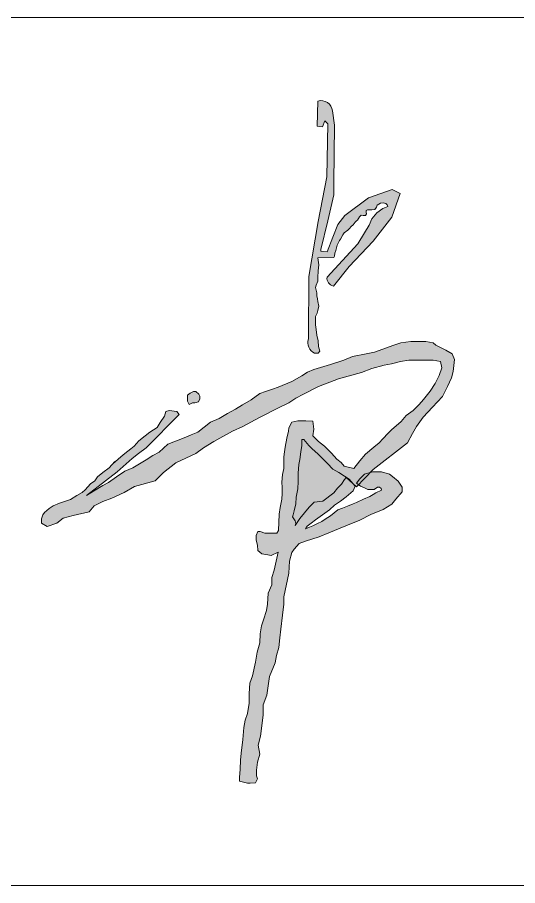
# Model space of a CAD drawing. Header units: inches. Extents: x -3733042 to -3450527, y 579159 to 997713.
# Drawn here: x -3650749 to -3650402, y 884913 to 885517 of the extents above; entities that cross this region are included whole.
import ezdxf

# ---------------------------------------------------------------- set-up
doc = ezdxf.new("R2010")
doc.units = ezdxf.units.IN
doc.header["$LTSCALE"] = 1000
doc.header["$MEASUREMENT"] = 0
doc.linetypes.add('LENGSHUI', pattern=[22, 20, -1, 0, -1])
doc.layers.add('00签名', color=7, linetype='LENGSHUI', lineweight=18)
doc.layers.add('PUB_TITLE', color=153, linetype='Continuous', lineweight=18)

msp = doc.modelspace()

# ---------------------------------------------------------------- hatches: boundary and pattern name
at = {"layer": '00签名', "linetype": 'Continuous'}
h = msp.add_hatch(color=256, dxfattribs=at)
edge = h.paths.add_edge_path(flags=0)
edge.add_arc((-3650539.014848522, 885290.4212874484), 8.402643858824549, 162.8312041856392, 244.100553830302, ccw=False)
edge.add_line((-3650547.043064418, 885292.9016449541), (-3650547.043064417, 885309.8718321838))
edge.add_line((-3650547.043064417, 885309.8718321838), (-3650546.78061009, 885321.098033608))
edge.add_line((-3650546.78061009, 885321.098033608), (-3650546.78061009, 885336.2412689131))
edge.add_line((-3650546.78061009, 885336.2412689131), (-3650540.250683574, 885374.6194979354))
edge.add_line((-3650540.250683574, 885374.6194979354), (-3650534.118367505, 885405.6158076999))
edge.add_line((-3650534.118367505, 885405.6158076999), (-3650533.524309206, 885442.5247240651))
edge.add_line((-3650533.524309206, 885442.5247240651), (-3650535.631801737, 885444.631124163))
edge.add_line((-3650535.631801737, 885444.631124163), (-3650537.212814028, 885440.4190038904))
edge.add_line((-3650537.212814028, 885440.4190038904), (-3650540.899747267, 885440.9452639533))
edge.add_line((-3650540.899747267, 885440.9452639533), (-3650540.373267031, 885458.3213649526))
edge.add_arc((-3650538.129408796, 885450.8599496261), 7.791509382304569, 4.534228499648009, 106.737515997835, ccw=False)
edge.add_line((-3650530.362284622, 885451.4759045964), (-3650528.782843913, 885441.4722039391))
edge.add_line((-3650528.782843913, 885441.4722039391), (-3650529.30932415, 885401.4553615418))
edge.add_line((-3650529.30932415, 885401.4553615418), (-3650529.30932415, 885393.030441074))
edge.add_line((-3650529.30932415, 885393.030441074), (-3650533.524309206, 885375.1287599347))
edge.add_line((-3650533.524309206, 885375.1287599347), (-3650538.265774501, 885355.1199987746))
edge.add_line((-3650538.265774501, 885355.1199987746), (-3650538.363212636, 885353.8607821893))
edge.add_line((-3650538.363212636, 885353.8607821893), (-3650533.877915337, 885353.4820653222))
edge.add_line((-3650533.877915337, 885353.4820653222), (-3650529.964674176, 885363.5401597846))
edge.add_line((-3650529.964674176, 885363.5401597846), (-3650526.573198502, 885372.5083383797))
edge.add_line((-3650526.573198502, 885372.5083383797), (-3650521.663573848, 885378.7058325339))
edge.add_line((-3650521.663573848, 885378.7058325339), (-3650505.125808089, 885391.1008208425))
edge.add_line((-3650505.125808089, 885391.1008208425), (-3650488.847353491, 885396.7822537719))
edge.add_line((-3650488.847353491, 885396.7822537719), (-3650483.161366936, 885393.9415373072))
edge.add_line((-3650483.161366936, 885393.9415373072), (-3650489.10509307, 885377.6730301618))
edge.add_line((-3650489.10509307, 885377.6730301618), (-3650502.025075234, 885360.8877818695))
edge.add_line((-3650502.025075234, 885360.8877818695), (-3650518.562840993, 885343.3281017785))
edge.add_line((-3650518.562840993, 885343.3281017785), (-3650529.673931357, 885329.6419405245))
edge.add_arc((-3650528.543728362, 885335.098390992), 5.572271575977527, 172.3577245162308, 258.2977201938976, ccw=False)
edge.add_line((-3650534.06650527, 885335.8394346785), (-3650512.619114859, 885359.080547699))
edge.add_line((-3650512.619114859, 885359.080547699), (-3650507.968801366, 885366.569214799))
edge.add_line((-3650507.968801366, 885366.569214799), (-3650504.868068511, 885371.9922771549))
edge.add_line((-3650504.868068511, 885371.9922771549), (-3650502.799865551, 885376.3818572162))
edge.add_line((-3650502.799865551, 885376.3818572162), (-3650499.441393117, 885380.5137466268))
edge.add_line((-3650499.441393117, 885380.5137466268), (-3650495.306558781, 885383.6121537428))
edge.add_line((-3650495.306558781, 885383.6121537428), (-3650491.874221956, 885384.9570405704))
edge.add_line((-3650491.874221956, 885384.9570405704), (-3650492.300120893, 885386.1027100881))
edge.add_line((-3650492.300120893, 885386.1027100881), (-3650493.18649359, 885386.9893291091))
edge.add_line((-3650493.18649359, 885386.9893291091), (-3650494.960810566, 885387.4958714179))
edge.add_line((-3650494.960810566, 885387.4958714179), (-3650496.86242575, 885387.2422603022))
edge.add_line((-3650496.86242575, 885387.2422603022), (-3650499.142792385, 885385.8490989722))
edge.add_line((-3650499.142792385, 885385.8490989722), (-3650499.650413628, 885384.4559376424))
edge.add_line((-3650499.650413628, 885384.4559376424), (-3650500.917109363, 885382.8098451192))
edge.add_line((-3650500.917109363, 885382.8098451192), (-3650502.818724544, 885382.6833795228))
edge.add_line((-3650502.818724544, 885382.6833795228), (-3650505.859737254, 885382.6833795228))
edge.add_line((-3650505.859737254, 885382.6833795228), (-3650506.746109951, 885382.3033028108))
edge.add_line((-3650506.746109951, 885382.3033028108), (-3650506.746109951, 885381.036607077))
edge.add_line((-3650506.746109951, 885381.036607077), (-3650506.620383328, 885379.897056863))
edge.add_line((-3650506.620383328, 885379.897056863), (-3650507.253731195, 885378.7568267261))
edge.add_line((-3650507.253731195, 885378.7568267261), (-3650508.900749964, 885378.7568267261))
edge.add_line((-3650508.900749964, 885378.7568267261), (-3650510.42204211, 885378.8839722453))
edge.add_line((-3650510.42204211, 885378.8839722453), (-3650511.56301122, 885377.8708876276))
edge.add_line((-3650511.56301122, 885377.8708876276), (-3650512.95700516, 885375.5911072767))
edge.add_line((-3650512.95700516, 885375.5911072767), (-3650513.590353027, 885375.0845649675))
edge.add_line((-3650513.590353027, 885375.0845649675), (-3650514.60402393, 885374.1979459471))
edge.add_line((-3650514.60402393, 885374.1979459471), (-3650515.870719664, 885372.1717767114))
edge.add_line((-3650515.870719664, 885372.1717767114), (-3650517.264713603, 885371.0315465747))
edge.add_line((-3650517.264713603, 885371.0315465747), (-3650518.532980919, 885369.6383852446))
edge.add_line((-3650518.532980919, 885369.6383852446), (-3650519.546651823, 885368.4988350305))
edge.add_line((-3650519.546651823, 885368.4988350305), (-3650522.08004329, 885366.5991313918))
edge.add_line((-3650522.08004329, 885366.5991313918), (-3650523.095285776, 885365.3324356581))
edge.add_line((-3650523.095285776, 885365.3324356581), (-3650524.742304545, 885362.2931818055))
edge.add_line((-3650524.742304545, 885362.2931818055), (-3650525.375652411, 885361.2800971878))
edge.add_line((-3650525.375652411, 885361.2800971878), (-3650526.896944558, 885358.1136978156))
edge.add_line((-3650526.896944558, 885358.1136978156), (-3650528.036342085, 885354.3142905381))
edge.add_line((-3650528.036342085, 885354.3142905381), (-3650528.671261535, 885352.4145868996))
edge.add_line((-3650528.671261535, 885352.4145868996), (-3650528.924286365, 885350.3884176644))
edge.add_line((-3650528.924286365, 885350.3884176644), (-3650529.430336025, 885349.5017986433))
edge.add_line((-3650529.430336025, 885349.5017986433), (-3650540.456560918, 885349.2488674498))
edge.add_line((-3650540.456560918, 885349.2488674498), (-3650539.816926721, 885344.3282678676))
edge.add_line((-3650539.816926721, 885344.3282678676), (-3650540.175247599, 885340.2031776828))
edge.add_line((-3650540.175247599, 885340.2031776828), (-3650540.535140059, 885335.5395888288))
edge.add_line((-3650540.535140059, 885335.5395888288), (-3650540.354408038, 885333.0286348067))
edge.add_line((-3650540.354408038, 885333.0286348067), (-3650541.611674274, 885330.3381812281))
edge.add_line((-3650541.611674274, 885330.3381812281), (-3650542.149155591, 885328.5445455092))
edge.add_line((-3650542.149155591, 885328.5445455092), (-3650541.251781815, 885324.957274071))
edge.add_line((-3650541.251781815, 885324.957274071), (-3650541.072621376, 885322.805319162))
edge.add_line((-3650541.072621376, 885322.805319162), (-3650540.714300498, 885320.65268433))
edge.add_line((-3650540.714300498, 885320.65268433), (-3650540.354408038, 885318.8590486109))
edge.add_line((-3650540.354408038, 885318.8590486109), (-3650539.816926721, 885315.6307762859))
edge.add_line((-3650539.816926721, 885315.6307762859), (-3650540.354408038, 885312.5820035168))
edge.add_line((-3650540.354408038, 885312.5820035168), (-3650540.893460937, 885310.7883677979))
edge.add_line((-3650540.893460937, 885310.7883677979), (-3650542.149155591, 885308.4562334092))
edge.add_line((-3650542.149155591, 885308.4562334092), (-3650542.149155591, 885305.4074606404))
edge.add_line((-3650542.149155591, 885305.4074606404), (-3650542.149155591, 885302.7170070618))
edge.add_line((-3650542.149155591, 885302.7170070618), (-3650541.611674274, 885299.4887347367))
edge.add_line((-3650541.611674274, 885299.4887347367), (-3650541.251781815, 885295.5424641856))
edge.add_line((-3650541.251781815, 885295.5424641856), (-3650540.175247599, 885291.5968735575))
edge.add_line((-3650540.175247599, 885291.5968735575), (-3650539.99608716, 885287.6506030066))
edge.add_line((-3650539.99608716, 885287.6506030066), (-3650539.098713384, 885284.4223306815))
edge.add_line((-3650539.098713384, 885284.4223306815), (-3650540.175247599, 885282.9876940751))
edge.add_line((-3650540.175247599, 885282.9876940751), (-3650542.685065323, 885282.862588324))
for points in [[(-3650636.981604649, 885240.3395513623), (-3650638.579904352, 885242.3378437726), (-3650643.778700241, 885243.1367527834), (-3650646.176935586, 885242.3378437726), (-3650646.976871231, 885239.1408478854), (-3650650.176613803, 885234.7458284433), (-3650652.175667117, 885231.1490380893), (-3650657.372891424, 885227.9527221248), (-3650660.571062413, 885225.5553151703), (-3650664.969922659, 885221.959204739), (-3650668.168093647, 885218.362414385), (-3650670.567900576, 885216.3648018973), (-3650674.566007209, 885213.1684859326), (-3650677.364996168, 885210.7703990559), (-3650682.962974086, 885205.975585147), (-3650681.513974748, 885207.682870701), (-3650685.554514117, 885203.196061713), (-3650690.044526163, 885200.0548194757), (-3650693.637164434, 885196.9135772384), (-3650695.43348357, 885194.2210838923), (-3650698.576649162, 885191.9773394371), (-3650702.169287432, 885187.9392793401), (-3650704.413507665, 885186.1442837759), (-3650708.006145936, 885183.9005393208), (-3650712.496157983, 885181.2080459746), (-3650720.129335621, 885178.5155526284), (-3650724.619347669, 885176.7205570644), (-3650727.314612163, 885174.9255614999), (-3650730.457777755, 885172.2337480764), (-3650731.804624212, 885170.4387525121), (-3650732.701997988, 885167.7462591662), (-3650732.701997988, 885164.6050169289), (-3650728.661458619, 885162.3612724735), (-3650721.925654758, 885164.6050169289), (-3650717.43564271, 885168.195008057), (-3650710.699838848, 885169.9900036213), (-3650699.474022939, 885172.6824969675), (-3650695.882956249, 885176.7205570644), (-3650690.044526163, 885179.8617993012), (-3650683.758194981, 885182.1055437566), (-3650675.227643566, 885186.1442837759), (-3650668.042367023, 885190.1823438728), (-3650653.674957106, 885194.2210838923), (-3650647.836527019, 885200.0548194757), (-3650639.305975604, 885206.7853729187), (-3650625.386466782, 885213.0678573934), (-3650619.997509376, 885217.1065974126), (-3650612.813804417, 885221.5934064005), (-3650599.791669372, 885228.7733886571), (-3650592.607964411, 885231.9146308945), (-3650580.932675823, 885238.1964354463), (-3650567.910540778, 885244.9276688118), (-3650560.726835818, 885248.5169800179), (-3650555.787351092, 885251.6582222553), (-3650550.398393684, 885254.3507156015), (-3650540.071523135, 885259.7357022936), (-3650526.152014312, 885265.1200090637), (-3650509.986713677, 885269.6074979738), (-3650502.803008717, 885272.2999913204), (-3650494.270885719, 885274.5437357754), (-3650489.331400991, 885275.4412335578), (-3650483.045069809, 885277.2362291219), (-3650477.208211306, 885278.1337269039), (-3650470.024506347, 885278.1337269039), (-3650460.145536893, 885278.1337269039), (-3650455.206052166, 885277.2362291219), (-3650454.30867839, 885272.7487402112), (-3650456.104997526, 885267.363753519), (-3650458.798690437, 885261.979446749), (-3650462.391328708, 885256.5944600565), (-3650466.881340755, 885250.7607244727), (-3650470.024506347, 885247.1714132671), (-3650474.065045714, 885243.1326732478), (-3650479.004530442, 885239.5426821196), (-3650482.597168712, 885235.5039421001), (-3650489.331400991, 885229.6708864394), (-3650491.577192808, 885227.427141984), (-3650495.169831078, 885223.3884019648), (-3650497.86352399, 885220.6959086185), (-3650501.456162261, 885217.5553463035), (-3650507.293020764, 885212.6191085022), (-3650511.333560131, 885208.1316195921), (-3650515.375671082, 885202.7473128219), (-3650522.103617032, 885204.4811153555), (-3650524.317977189, 885206.915238128), (-3650527.197116872, 885209.3493609005), (-3650530.961057667, 885213.3323472702), (-3650535.832964335, 885218.2005928153), (-3650540.040091479, 885221.519974764), (-3650544.025625449, 885225.5029611331), (-3650543.139252751, 885230.1495519232), (-3650544.025625449, 885235.6820818115), (-3650548.897532115, 885235.9030566441), (-3650554.432646723, 885235.9030566441), (-3650558.639773866, 885235.0177974682), (-3650560.63254085, 885231.0348110991), (-3650560.854134025, 885228.8216631593), (-3650561.960528312, 885223.7324427812), (-3650563.068494183, 885217.536308472), (-3650563.731702123, 885214.4385812785), (-3650564.174888472, 885210.8982244973), (-3650564.174888472, 885206.915238128), (-3650564.174888472, 885202.7105970036), (-3650565.061261169, 885198.5059558792), (-3650565.504447517, 885193.1950807458), (-3650565.282854343, 885189.4337491317), (-3650565.282854343, 885185.4507627627), (-3650565.504447517, 885181.4670964706), (-3650566.610841806, 885175.7142716723), (-3650567.275621328, 885171.0670009599), (-3650567.751810915, 885159.6993756428), (-3650568.94621384, 885157.7126419159), (-3650571.729486971, 885157.7126419159), (-3650577.296033234, 885157.7126419159), (-3650580.476916813, 885158.9045461674), (-3650582.068930184, 885158.9045461674), (-3650583.261761526, 885156.1229829655), (-3650583.261761526, 885152.9436650646), (-3650582.466540632, 885149.3672723877), (-3650582.068930184, 885145.7908797107), (-3650579.284085471, 885143.4063912852), (-3650575.307980996, 885142.6115618101), (-3650572.922318314, 885142.2138071109), (-3650568.150992946, 885144.5982955365), (-3650570.822683698, 885131.9150200615), (-3650572.389551745, 885126.901271088), (-3650572.389551745, 885121.886842192), (-3650574.899369469, 885115.9320803925), (-3650575.526431005, 885108.4107770098), (-3650576.153492542, 885104.023236716), (-3650578.348993706, 885097.4422662365), (-3650579.603116778, 885093.3681702437), (-3650580.544494872, 885087.727532668), (-3650580.737799556, 885081.399493382), (-3650582.714850713, 885075.0762135535), (-3650583.901395724, 885067.9621837853), (-3650585.87844688, 885058.4765841205), (-3650587.855498037, 885053.3390892406), (-3650588.251536902, 885046.2250594725), (-3650588.251536902, 885039.506064713), (-3650589.438081913, 885032.3920349447), (-3650591.020665789, 885027.6495750736), (-3650591.811171934, 885022.5114002712), (-3650592.601678081, 885014.2115855546), (-3650593.788223092, 885004.7266658124), (-3650594.184261957, 884999.9835260184), (-3650594.578729238, 884993.6602461904), (-3650594.974768102, 884987.7320013706), (-3650594.974768102, 884985.3604314738), (-3650592.205639217, 884984.5703614566), (-3650589.438081913, 884983.7796115167), (-3650587.461030756, 884983.7796115167), (-3650583.901395724, 884984.1746465253), (-3650582.318811849, 884986.9412514309), (-3650583.110889579, 884988.9177863193), (-3650583.110889579, 884992.8694962505), (-3650582.318811849, 884998.4027060615), (-3650580.737799556, 885003.9359158723), (-3650581.924344567, 885010.2598756236), (-3650580.341760691, 885016.5831554518), (-3650578.364709535, 885031.2062499964), (-3650578.364709535, 885038.3202797644), (-3650575.991619513, 885045.0392745242), (-3650574.014568356, 885058.0815491118), (-3650570.058894459, 885067.5664688542), (-3650569.268388312, 885072.7046436567), (-3650567.685804439, 885078.2378534679), (-3650566.895298291, 885084.9568482271), (-3650566.104792145, 885090.885093047), (-3650564.918247135, 885100.7657277206), (-3650564.127740989, 885108.2747924973), (-3650564.127740989, 885113.4122873768), (-3650560.568105957, 885130.0119168102), (-3650560.172067092, 885138.3117315267), (-3650558.591054798, 885144.239976346), (-3650557.008470925, 885146.6108663207), (-3650553.448835891, 885150.5632561748), (-3650549.098694714, 885152.1440761317), (-3650539.607906209, 885155.3063959685), (-3650532.884675009, 885158.0723209515), (-3650521.019224902, 885162.8154607449), (-3650511.132397534, 885166.7671706765), (-3650503.618660188, 885170.7195605304), (-3650494.918377832, 885174.2769153761), (-3650488.985652777, 885177.8335902985), (-3650486.218095473, 885181.390945144), (-3650481.867954296, 885186.5284400239), (-3650481.867954296, 885189.6900799379), (-3650484.635511599, 885194.0375048002), (-3650488.589613913, 885197.1998246372), (-3650490.568236653, 885198.7806445942), (-3650496.104922841, 885200.3614645513), (-3650499.268519009, 885200.3614645513), (-3650502.432115177, 885200.3614645513), (-3650507.968801366, 885198.7806445942), (-3650511.528436399, 885195.2232897488), (-3650512.71498141, 885193.6424697918), (-3650513.505487555, 885192.4566848432), (-3650510.737930253, 885190.4808298777), (-3650507.968801366, 885189.2950449291), (-3650505.595711344, 885188.1092599808), (-3650501.245570167, 885188.1092599808), (-3650498.872480145, 885189.6900799379), (-3650497.685935134, 885189.6900799379), (-3650496.499390123, 885188.9000099207), (-3650496.104922841, 885187.7142249722), (-3650500.059025155, 885185.7383700067), (-3650502.036076312, 885184.552585058), (-3650504.409166334, 885183.3668001097), (-3650508.759307513, 885181.390945144), (-3650513.505487555, 885179.0193752471), (-3650515.878577576, 885178.2286253071), (-3650519.832679892, 885176.64780535), (-3650523.392314924, 885175.066985393), (-3650526.555911091, 885173.8812004444), (-3650531.698129999, 885169.9294905132), (-3650535.257765032, 885167.5579206162), (-3650537.629283469, 885165.9771006593), (-3650540.794451221, 885164.3962807022), (-3650543.958047388, 885162.8154607449), (-3650546.33113741, 885162.0247108054), (-3650549.098694714, 885160.8389258567), (-3650547.865002219, 885162.5638893973), (-3650544.989005703, 885164.6172555346), (-3650542.113009187, 885167.0806149777), (-3650540.469133581, 885168.3119547378), (-3650532.391198012, 885174.004946351), (-3650528.88813996, 885177.1550275817), (-3650524.685727564, 885179.9549486925), (-3650520.833778132, 885183.105029923), (-3650515.928868227, 885187.3049115898), (-3650514.528587956, 885190.4549928204), (-3650518.731000352, 885195.3551947259), (-3650521.883595441, 885197.4554755207), (-3650525.737116455, 885199.9052365123), (-3650529.939528849, 885202.355677426), (-3650533.791478282, 885206.2053989731), (-3650536.944073371, 885209.355480204), (-3650540.447131422, 885212.8557215539), (-3650544.299080855, 885216.3559629039), (-3650546.750750016, 885218.8057238956), (-3650550.253808067, 885223.0062854849), (-3650551.654088339, 885223.0062854849), (-3650551.654088339, 885218.8057238956), (-3650552.355014266, 885214.2556821095), (-3650553.054368609, 885209.0060000069), (-3650553.755294538, 885205.5057586567), (-3650554.105757501, 885199.5557563152), (-3650554.105757501, 885193.6050740511), (-3650554.456220464, 885188.7048721453), (-3650555.506037771, 885182.7548698034), (-3650555.856500735, 885178.2048280173), (-3650556.907889624, 885173.3046261121), (-3650557.608815552, 885170.5047050008), (-3650557.957706932, 885169.1047444453), (-3650556.206963698, 885166.3048233343), (-3650555.856500735, 885164.5547026593), (-3650556.206963698, 885163.1547421034), (-3650553.054368609, 885168.0542640866), (-3650546.400287053, 885175.755067026), (-3650542.898800584, 885179.2546284534), (-3650536.944073371, 885179.9549486925), (-3650529.238602923, 885185.9049510343), (-3650526.786933763, 885189.0550322647), (-3650523.984801637, 885191.8549533759), (-3650521.883595441, 885195.0050346066), (-3650520.833778132, 885196.4056750847), (-3650513.477199065, 885190.1055126233), (-3650501.919779185, 885202.0055173066), (-3650478.176306309, 885220.653073497), (-3650474.70310833, 885227.0966996191), (-3650471.728102098, 885232.0540150197), (-3650467.263235376, 885238.4976411415), (-3650460.815031164, 885245.4376107337), (-3650453.870206789, 885252.8732438736), (-3650450.398580394, 885259.8132134661), (-3650447.422002578, 885265.7611760398), (-3650446.430333834, 885270.2228278928), (-3650445.438665091, 885278.649108206), (-3650446.926953998, 885282.6150965112), (-3650451.390249138, 885285.0934142504), (-3650458.335073512, 885288.5630590853), (-3650460.318411001, 885290.0507296511), (-3650465.279897886, 885291.0420567465), (-3650475.696348656, 885291.0420567465), (-3650482.639601448, 885290.0507296511), (-3650487.601088334, 885288.5630590853), (-3650500.992545336, 885283.606423607), (-3650506.945700967, 885282.6150965112), (-3650516.36891141, 885280.6324423196), (-3650522.32206704, 885278.153444658), (-3650531.746849065, 885275.1794633713), (-3650543.154968579, 885271.7098185365), (-3650547.61826372, 885269.727164345), (-3650551.586510278, 885267.2481666834), (-3650558.531334653, 885263.2828583008), (-3650567.956116679, 885259.317549918), (-3650571.924363237, 885257.8298793519), (-3650576.884278542, 885256.3428887083), (-3650580.8525251, 885254.8558980651), (-3650586.804109147, 885250.3949261346), (-3650592.757264778, 885246.9246013769), (-3650597.71718008, 885243.9506200901), (-3650603.173715547, 885240.9766388034), (-3650609.125299595, 885237.5063140457), (-3650615.078455225, 885235.0279963068), (-3650624.006617089, 885228.0880267146), (-3650628.469912228, 885226.1053725231), (-3650633.431399113, 885224.1227183318), (-3650644.839518627, 885219.6617464015), (-3650650.791102675, 885214.2087674525), (-3650655.255969398, 885211.7304497135), (-3650659.719264538, 885208.7557885039), (-3650662.200793772, 885207.2687978606), (-3650669.144046563, 885203.3034894776), (-3650674.600582031, 885200.8251717386), (-3650680.552166077, 885196.8591834337), (-3650686.008701543, 885192.8938750506), (-3650689.976948103, 885190.9112208594), (-3650696.425152314, 885186.9452325546), (-3650701.385067618, 885183.9712512675), (-3650680.057117497, 885200.3295081909), (-3650669.640666727, 885209.7477955223), (-3650665.175800005, 885213.2174403567), (-3650659.719264538, 885217.1827487398)], [(-3650631.004875278, 885249.6742082186), (-3650631.004875278, 885251.7166955953), (-3650631.162033557, 885253.7591829724), (-3650629.274562619, 885255.1727419789), (-3650626.917188426, 885256.2728566846), (-3650625.18844735, 885256.2728566846), (-3650623.143818133, 885254.3874314196), (-3650622.515185014, 885252.9731924905), (-3650622.515185014, 885251.0877672256), (-3650623.458134693, 885249.0459597713), (-3650625.974238748, 885248.417031401), (-3650627.702979825, 885248.417031401), (-3650629.90476732, 885247.3175966181)]]:
    msp.add_hatch(color=256, dxfattribs=at).paths.add_polyline_path(points, flags=0)

# ---------------------------------------------------------------- linework, layer by layer
msp.add_lwpolyline([(-3650542.685065323, 885282.862588324, -0.3702552711051125), (-3650547.043064417, 885292.9016449543), (-3650547.043064417, 885309.8718321838), (-3650546.78061009, 885321.098033608), (-3650546.78061009, 885336.2412689131), (-3650540.250683574, 885374.6194979354), (-3650534.118367505, 885405.6158076999), (-3650533.524309206, 885442.5247240651), (-3650535.631801737, 885444.631124163), (-3650537.212814028, 885440.4190038904), (-3650540.899747267, 885440.9452639533), (-3650540.373267031, 885458.3213649526, -0.4780648024149287), (-3650530.362284623, 885451.4759045965), (-3650528.782843913, 885441.4722039391), (-3650529.30932415, 885401.4553615418), (-3650529.30932415, 885393.030441074), (-3650533.524309206, 885375.1287599347), (-3650538.265774501, 885355.1199987746), (-3650538.363212636, 885353.8607821893), (-3650533.877915337, 885353.4820653222), (-3650529.964674176, 885363.5401597846), (-3650526.573198502, 885372.5083383797), (-3650521.663573848, 885378.7058325339), (-3650505.125808089, 885391.1008208425), (-3650488.847353491, 885396.7822537719), (-3650483.161366936, 885393.9415373072), (-3650489.10509307, 885377.6730301618), (-3650502.025075234, 885360.8877818695), (-3650518.562840993, 885343.3281017785), (-3650529.673931357, 885329.6419405245, -0.3936080634798721), (-3650534.066505271, 885335.8394346785), (-3650512.619114859, 885359.080547699), (-3650507.968801366, 885366.569214799), (-3650504.868068511, 885371.9922771549), (-3650502.799865551, 885376.3818572162), (-3650499.441393117, 885380.5137466268), (-3650495.306558781, 885383.6121537428), (-3650491.874221956, 885384.9570405704), (-3650492.300120893, 885386.1027100881), (-3650493.18649359, 885386.9893291091), (-3650494.960810566, 885387.4958714179), (-3650496.86242575, 885387.2422603022), (-3650499.142792385, 885385.8490989722), (-3650499.650413628, 885384.4559376424), (-3650500.917109363, 885382.8098451192), (-3650502.818724544, 885382.6833795228), (-3650505.859737254, 885382.6833795228), (-3650506.746109951, 885382.3033028108), (-3650506.746109951, 885381.036607077), (-3650506.620383328, 885379.897056863), (-3650507.253731195, 885378.7568267261), (-3650508.900749964, 885378.7568267261), (-3650510.42204211, 885378.8839722453), (-3650511.56301122, 885377.8708876276), (-3650512.95700516, 885375.5911072767), (-3650513.590353027, 885375.0845649675), (-3650514.60402393, 885374.1979459471), (-3650515.870719664, 885372.1717767114), (-3650517.264713603, 885371.0315465747), (-3650518.532980919, 885369.6383852446), (-3650519.546651823, 885368.4988350305), (-3650522.08004329, 885366.5991313918), (-3650523.095285776, 885365.3324356581), (-3650524.742304545, 885362.2931818055), (-3650525.375652411, 885361.2800971878), (-3650526.896944558, 885358.1136978156), (-3650528.036342085, 885354.3142905381), (-3650528.671261535, 885352.4145868996), (-3650528.924286365, 885350.3884176644), (-3650529.430336025, 885349.5017986433), (-3650540.456560918, 885349.2488674498), (-3650539.816926721, 885344.3282678676), (-3650540.175247599, 885340.2031776828), (-3650540.535140059, 885335.5395888288), (-3650540.354408038, 885333.0286348067), (-3650541.611674274, 885330.3381812281), (-3650542.149155591, 885328.5445455092), (-3650541.251781815, 885324.957274071), (-3650541.072621376, 885322.805319162), (-3650540.714300498, 885320.65268433), (-3650540.354408038, 885318.8590486109), (-3650539.816926721, 885315.6307762859), (-3650540.354408038, 885312.5820035168), (-3650540.893460937, 885310.7883677979), (-3650542.149155591, 885308.4562334092), (-3650542.149155591, 885305.4074606404), (-3650542.149155591, 885302.7170070618), (-3650541.611674274, 885299.4887347367), (-3650541.251781815, 885295.5424641856), (-3650540.175247599, 885291.5968735575), (-3650539.99608716, 885287.6506030066), (-3650539.098713384, 885284.4223306815), (-3650540.175247599, 885282.9876940751)], format="xyb", close=True, dxfattribs=at)
for points in [[(-3650636.981604649, 885240.3395513623), (-3650638.579904352, 885242.3378437726), (-3650643.778700241, 885243.1367527834), (-3650646.176935586, 885242.3378437726), (-3650646.976871231, 885239.1408478854), (-3650650.176613803, 885234.7458284433), (-3650652.175667117, 885231.1490380893), (-3650657.372891424, 885227.9527221248), (-3650660.571062413, 885225.5553151703), (-3650664.969922659, 885221.959204739), (-3650668.168093647, 885218.362414385), (-3650670.567900576, 885216.3648018973), (-3650674.566007209, 885213.1684859326), (-3650677.364996168, 885210.7703990559), (-3650682.962974086, 885205.975585147), (-3650681.513974748, 885207.682870701), (-3650685.554514117, 885203.196061713), (-3650690.044526163, 885200.0548194757), (-3650693.637164434, 885196.9135772384), (-3650695.43348357, 885194.2210838923), (-3650698.576649162, 885191.9773394371), (-3650702.169287432, 885187.9392793401), (-3650704.413507665, 885186.1442837759), (-3650708.006145936, 885183.9005393208), (-3650712.496157983, 885181.2080459746), (-3650720.129335621, 885178.5155526284), (-3650724.619347669, 885176.7205570644), (-3650727.314612163, 885174.9255614999), (-3650730.457777755, 885172.2337480764), (-3650731.804624212, 885170.4387525121), (-3650732.701997988, 885167.7462591662), (-3650732.701997988, 885164.6050169289), (-3650728.661458619, 885162.3612724735), (-3650721.925654758, 885164.6050169289), (-3650717.43564271, 885168.195008057), (-3650710.699838848, 885169.9900036213), (-3650699.474022939, 885172.6824969675), (-3650695.882956249, 885176.7205570644), (-3650690.044526163, 885179.8617993012), (-3650683.758194981, 885182.1055437566), (-3650675.227643566, 885186.1442837759), (-3650668.042367023, 885190.1823438728), (-3650653.674957106, 885194.2210838923), (-3650647.836527019, 885200.0548194757), (-3650639.305975604, 885206.7853729187), (-3650625.386466782, 885213.0678573934), (-3650619.997509376, 885217.1065974126), (-3650612.813804417, 885221.5934064005), (-3650599.791669372, 885228.7733886571), (-3650592.607964411, 885231.9146308945), (-3650580.932675823, 885238.1964354463), (-3650567.910540778, 885244.9276688118), (-3650560.726835818, 885248.5169800179), (-3650555.787351092, 885251.6582222553), (-3650550.398393684, 885254.3507156015), (-3650540.071523135, 885259.7357022936), (-3650526.152014312, 885265.1200090637), (-3650509.986713677, 885269.6074979738), (-3650502.803008717, 885272.2999913204), (-3650494.270885719, 885274.5437357754), (-3650489.331400991, 885275.4412335578), (-3650483.045069809, 885277.2362291219), (-3650477.208211306, 885278.1337269039), (-3650470.024506347, 885278.1337269039), (-3650460.145536893, 885278.1337269039), (-3650455.206052166, 885277.2362291219), (-3650454.30867839, 885272.7487402112), (-3650456.104997526, 885267.363753519), (-3650458.798690437, 885261.979446749), (-3650462.391328708, 885256.5944600565), (-3650466.881340755, 885250.7607244727), (-3650470.024506347, 885247.1714132671), (-3650474.065045714, 885243.1326732478), (-3650479.004530442, 885239.5426821196), (-3650482.597168712, 885235.5039421001), (-3650489.331400991, 885229.6708864394), (-3650491.577192808, 885227.427141984), (-3650495.169831078, 885223.3884019648), (-3650497.86352399, 885220.6959086185), (-3650501.456162261, 885217.5553463035), (-3650507.293020764, 885212.6191085022), (-3650511.333560131, 885208.1316195921), (-3650515.375671082, 885202.7473128219), (-3650522.103617032, 885204.4811153555), (-3650524.317977189, 885206.915238128), (-3650527.197116872, 885209.3493609005), (-3650530.961057667, 885213.3323472702), (-3650535.832964335, 885218.2005928153), (-3650540.040091479, 885221.519974764), (-3650544.025625449, 885225.5029611331), (-3650543.139252751, 885230.1495519232), (-3650544.025625449, 885235.6820818115), (-3650548.897532115, 885235.9030566441), (-3650554.432646723, 885235.9030566441), (-3650558.639773866, 885235.0177974682), (-3650560.63254085, 885231.0348110991), (-3650560.854134025, 885228.8216631593), (-3650561.960528312, 885223.7324427812), (-3650563.068494183, 885217.536308472), (-3650563.731702123, 885214.4385812785), (-3650564.174888472, 885210.8982244973), (-3650564.174888472, 885206.915238128), (-3650564.174888472, 885202.7105970036), (-3650565.061261169, 885198.5059558792), (-3650565.504447517, 885193.1950807458), (-3650565.282854343, 885189.4337491317), (-3650565.282854343, 885185.4507627627), (-3650565.504447517, 885181.4670964706), (-3650566.610841806, 885175.7142716723), (-3650567.275621328, 885171.0670009599), (-3650567.751810915, 885159.6993756428), (-3650568.94621384, 885157.7126419159), (-3650571.729486971, 885157.7126419159), (-3650577.296033234, 885157.7126419159), (-3650580.476916813, 885158.9045461674), (-3650582.068930184, 885158.9045461674), (-3650583.261761526, 885156.1229829655), (-3650583.261761526, 885152.9436650646), (-3650582.466540632, 885149.3672723877), (-3650582.068930184, 885145.7908797107), (-3650579.284085471, 885143.4063912852), (-3650575.307980996, 885142.6115618101), (-3650572.922318314, 885142.2138071109), (-3650568.150992946, 885144.5982955365), (-3650570.822683698, 885131.9150200615), (-3650572.389551745, 885126.901271088), (-3650572.389551745, 885121.886842192), (-3650574.899369469, 885115.9320803925), (-3650575.526431005, 885108.4107770098), (-3650576.153492542, 885104.023236716), (-3650578.348993706, 885097.4422662365), (-3650579.603116778, 885093.3681702437), (-3650580.544494872, 885087.727532668), (-3650580.737799556, 885081.399493382), (-3650582.714850713, 885075.0762135535), (-3650583.901395724, 885067.9621837853), (-3650585.87844688, 885058.4765841205), (-3650587.855498037, 885053.3390892406), (-3650588.251536902, 885046.2250594725), (-3650588.251536902, 885039.506064713), (-3650589.438081913, 885032.3920349447), (-3650591.020665789, 885027.6495750736), (-3650591.811171934, 885022.5114002712), (-3650592.601678081, 885014.2115855546), (-3650593.788223092, 885004.7266658124), (-3650594.184261957, 884999.9835260184), (-3650594.578729238, 884993.6602461904), (-3650594.974768102, 884987.7320013706), (-3650594.974768102, 884985.3604314738), (-3650592.205639217, 884984.5703614566), (-3650589.438081913, 884983.7796115167), (-3650587.461030756, 884983.7796115167), (-3650583.901395724, 884984.1746465253), (-3650582.318811849, 884986.9412514309), (-3650583.110889579, 884988.9177863193), (-3650583.110889579, 884992.8694962505), (-3650582.318811849, 884998.4027060615), (-3650580.737799556, 885003.9359158723), (-3650581.924344567, 885010.2598756236), (-3650580.341760691, 885016.5831554518), (-3650578.364709535, 885031.2062499964), (-3650578.364709535, 885038.3202797644), (-3650575.991619513, 885045.0392745242), (-3650574.014568356, 885058.0815491118), (-3650570.058894459, 885067.5664688542), (-3650569.268388312, 885072.7046436567), (-3650567.685804439, 885078.2378534679), (-3650566.895298291, 885084.9568482271), (-3650566.104792145, 885090.885093047), (-3650564.918247135, 885100.7657277206), (-3650564.127740989, 885108.2747924973), (-3650564.127740989, 885113.4122873768), (-3650560.568105957, 885130.0119168102), (-3650560.172067092, 885138.3117315267), (-3650558.591054798, 885144.239976346), (-3650557.008470925, 885146.6108663207), (-3650553.448835891, 885150.5632561748), (-3650549.098694714, 885152.1440761317), (-3650539.607906209, 885155.3063959685), (-3650532.884675009, 885158.0723209515), (-3650521.019224902, 885162.8154607449), (-3650511.132397534, 885166.7671706765), (-3650503.618660188, 885170.7195605304), (-3650494.918377832, 885174.2769153761), (-3650488.985652777, 885177.8335902985), (-3650486.218095473, 885181.390945144), (-3650481.867954296, 885186.5284400239), (-3650481.867954296, 885189.6900799379), (-3650484.635511599, 885194.0375048002), (-3650488.589613913, 885197.1998246372), (-3650490.568236653, 885198.7806445942), (-3650496.104922841, 885200.3614645513), (-3650499.268519009, 885200.3614645513), (-3650502.432115177, 885200.3614645513), (-3650507.968801366, 885198.7806445942), (-3650511.528436399, 885195.2232897488), (-3650512.71498141, 885193.6424697918), (-3650513.505487555, 885192.4566848432), (-3650510.737930253, 885190.4808298777), (-3650507.968801366, 885189.2950449291), (-3650505.595711344, 885188.1092599808), (-3650501.245570167, 885188.1092599808), (-3650498.872480145, 885189.6900799379), (-3650497.685935134, 885189.6900799379), (-3650496.499390123, 885188.9000099207), (-3650496.104922841, 885187.7142249722), (-3650500.059025155, 885185.7383700067), (-3650502.036076312, 885184.552585058), (-3650504.409166334, 885183.3668001097), (-3650508.759307513, 885181.390945144), (-3650513.505487555, 885179.0193752471), (-3650515.878577576, 885178.2286253071), (-3650519.832679892, 885176.64780535), (-3650523.392314924, 885175.066985393), (-3650526.555911091, 885173.8812004444), (-3650531.698129999, 885169.9294905132), (-3650535.257765032, 885167.5579206162), (-3650537.629283469, 885165.9771006593), (-3650540.794451221, 885164.3962807022), (-3650543.958047388, 885162.8154607449), (-3650546.33113741, 885162.0247108054), (-3650549.098694714, 885160.8389258567), (-3650547.865002219, 885162.5638893973), (-3650544.989005703, 885164.6172555346), (-3650542.113009187, 885167.0806149777), (-3650540.469133581, 885168.3119547378), (-3650532.391198012, 885174.004946351), (-3650528.88813996, 885177.1550275817), (-3650524.685727564, 885179.9549486925), (-3650520.833778132, 885183.105029923), (-3650515.928868227, 885187.3049115898), (-3650514.528587956, 885190.4549928204), (-3650518.731000352, 885195.3551947259), (-3650521.883595441, 885197.4554755207), (-3650525.737116455, 885199.9052365123), (-3650529.939528849, 885202.355677426), (-3650533.791478282, 885206.2053989731), (-3650536.944073371, 885209.355480204), (-3650540.447131422, 885212.8557215539), (-3650544.299080855, 885216.3559629039), (-3650546.750750016, 885218.8057238956), (-3650550.253808067, 885223.0062854849), (-3650551.654088339, 885223.0062854849), (-3650551.654088339, 885218.8057238956), (-3650552.355014266, 885214.2556821095), (-3650553.054368609, 885209.0060000069), (-3650553.755294538, 885205.5057586567), (-3650554.105757501, 885199.5557563152), (-3650554.105757501, 885193.6050740511), (-3650554.456220464, 885188.7048721453), (-3650555.506037771, 885182.7548698034), (-3650555.856500735, 885178.2048280173), (-3650556.907889624, 885173.3046261121), (-3650557.608815552, 885170.5047050008), (-3650557.957706932, 885169.1047444453), (-3650556.206963698, 885166.3048233343), (-3650555.856500735, 885164.5547026593), (-3650556.206963698, 885163.1547421034), (-3650553.054368609, 885168.0542640866), (-3650546.400287053, 885175.755067026), (-3650542.898800584, 885179.2546284534), (-3650536.944073371, 885179.9549486925), (-3650529.238602923, 885185.9049510343), (-3650526.786933763, 885189.0550322647), (-3650523.984801637, 885191.8549533759), (-3650521.883595441, 885195.0050346066), (-3650520.833778132, 885196.4056750847), (-3650513.477199065, 885190.1055126233), (-3650501.919779185, 885202.0055173066), (-3650478.176306309, 885220.653073497), (-3650474.70310833, 885227.0966996191), (-3650471.728102098, 885232.0540150197), (-3650467.263235376, 885238.4976411415), (-3650460.815031164, 885245.4376107337), (-3650453.870206789, 885252.8732438736), (-3650450.398580394, 885259.8132134661), (-3650447.422002578, 885265.7611760398), (-3650446.430333834, 885270.2228278928), (-3650445.438665091, 885278.649108206), (-3650446.926953998, 885282.6150965112), (-3650451.390249138, 885285.0934142504), (-3650458.335073512, 885288.5630590853), (-3650460.318411001, 885290.0507296511), (-3650465.279897886, 885291.0420567465), (-3650475.696348656, 885291.0420567465), (-3650482.639601448, 885290.0507296511), (-3650487.601088334, 885288.5630590853), (-3650500.992545336, 885283.606423607), (-3650506.945700967, 885282.6150965112), (-3650516.36891141, 885280.6324423196), (-3650522.32206704, 885278.153444658), (-3650531.746849065, 885275.1794633713), (-3650543.154968579, 885271.7098185365), (-3650547.61826372, 885269.727164345), (-3650551.586510278, 885267.2481666834), (-3650558.531334653, 885263.2828583008), (-3650567.956116679, 885259.317549918), (-3650571.924363237, 885257.8298793519), (-3650576.884278542, 885256.3428887083), (-3650580.8525251, 885254.8558980651), (-3650586.804109147, 885250.3949261346), (-3650592.757264778, 885246.9246013769), (-3650597.71718008, 885243.9506200901), (-3650603.173715547, 885240.9766388034), (-3650609.125299595, 885237.5063140457), (-3650615.078455225, 885235.0279963068), (-3650624.006617089, 885228.0880267146), (-3650628.469912228, 885226.1053725231), (-3650633.431399113, 885224.1227183318), (-3650644.839518627, 885219.6617464015), (-3650650.791102675, 885214.2087674525), (-3650655.255969398, 885211.7304497135), (-3650659.719264538, 885208.7557885039), (-3650662.200793772, 885207.2687978606), (-3650669.144046563, 885203.3034894776), (-3650674.600582031, 885200.8251717386), (-3650680.552166077, 885196.8591834337), (-3650686.008701543, 885192.8938750506), (-3650689.976948103, 885190.9112208594), (-3650696.425152314, 885186.9452325546), (-3650701.385067618, 885183.9712512675), (-3650680.057117497, 885200.3295081909), (-3650669.640666727, 885209.7477955223), (-3650665.175800005, 885213.2174403567), (-3650659.719264538, 885217.1827487398)], [(-3650631.004875278, 885249.6742082186), (-3650631.004875278, 885251.7166955953), (-3650631.162033557, 885253.7591829724), (-3650629.274562619, 885255.1727419789), (-3650626.917188426, 885256.2728566846), (-3650625.18844735, 885256.2728566846), (-3650623.143818133, 885254.3874314196), (-3650622.515185014, 885252.9731924905), (-3650622.515185014, 885251.0877672256), (-3650623.458134693, 885249.0459597713), (-3650625.974238748, 885248.417031401), (-3650627.702979825, 885248.417031401), (-3650629.90476732, 885247.3175966181)]]:
    msp.add_lwpolyline(points, close=True, dxfattribs=at)
at = {"layer": 'PUB_TITLE'}
for p, q in [((-3651369.33696708, 885516.5398272942), (-3649264.60954366, 885516.5398272942)), ((-3653474.064390502, 884912.5960888528), (-3649264.609543659, 884912.5960888528))]:
    msp.add_line(p, q, dxfattribs=at)

doc.saveas('drawing.dxf')
